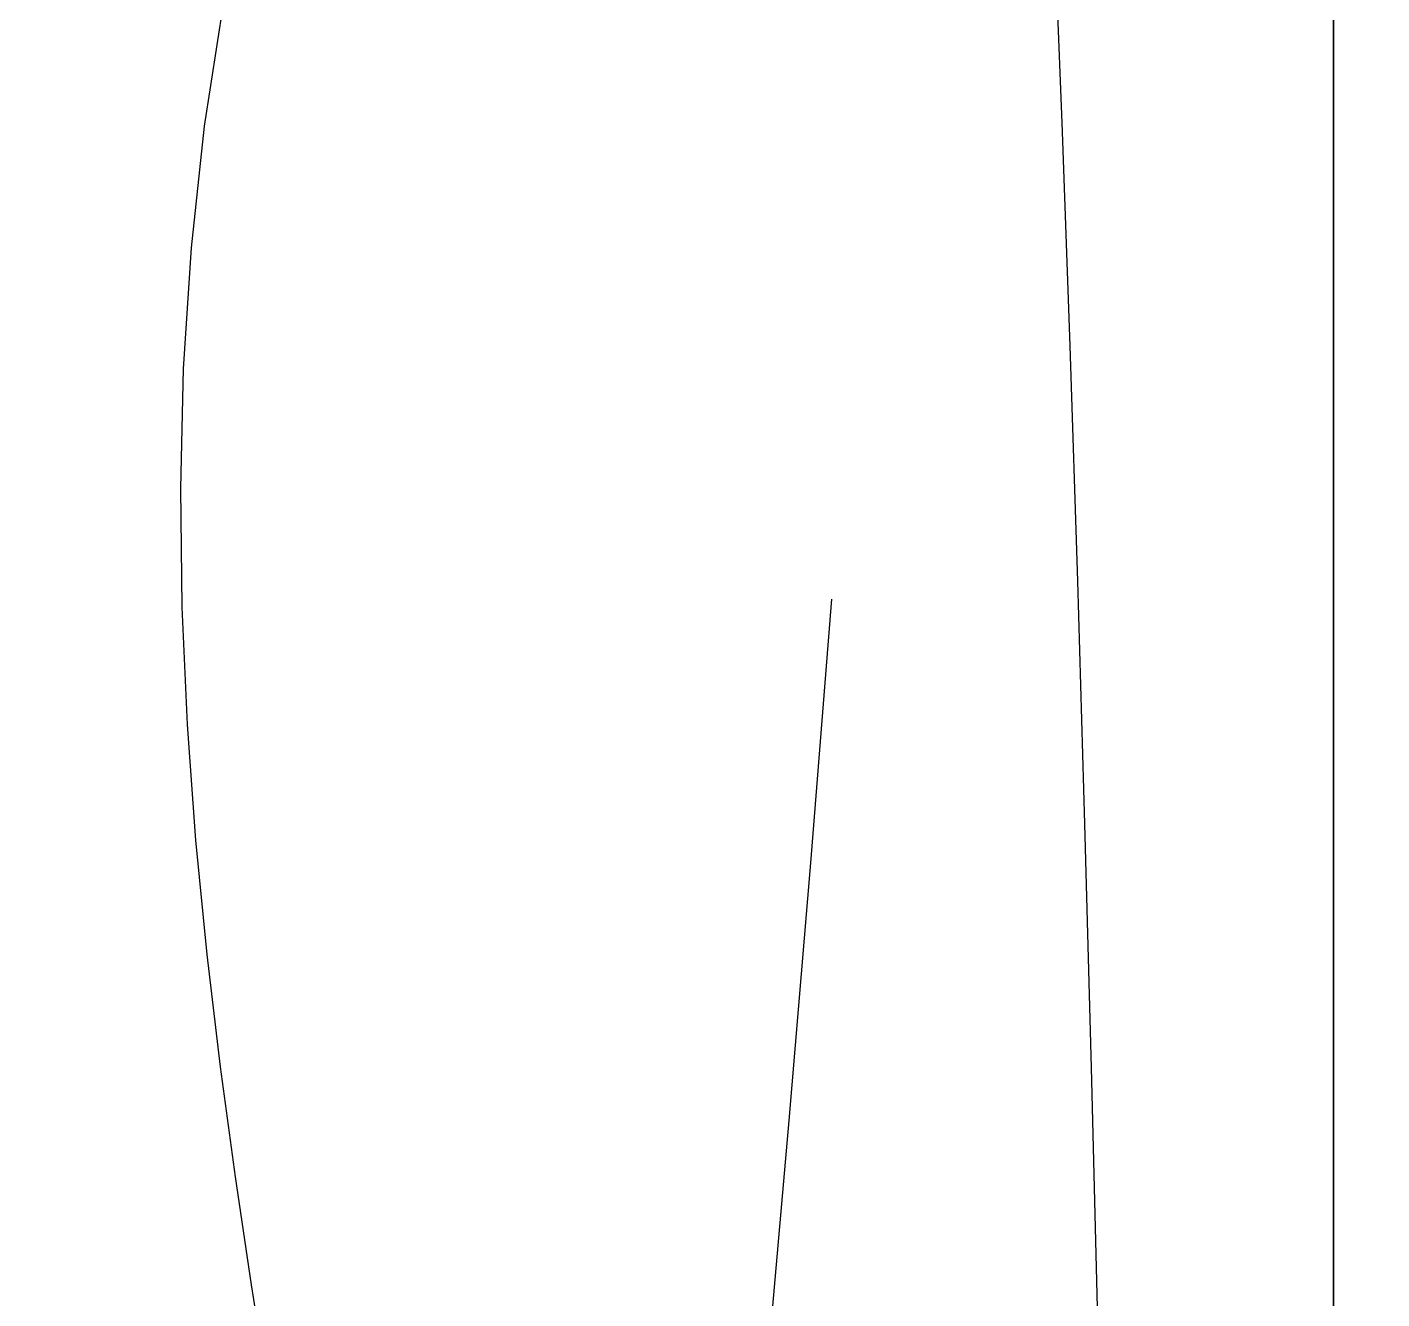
# Model space of a CAD drawing. Extents: x 11992 to 29481, y -6727 to 6811.
# Drawn here: x 24450.8 to 24585.6, y 2581.8 to 2708.4 of the extents above; entities that cross this region are included whole.
import ezdxf

# ---------------------------------------------------------------- set-up
doc = ezdxf.new("R2010")
doc.units = 0
doc.header["$MEASUREMENT"] = 0
doc.layers.get('0').update_dxf_attribs({"color": 8, "linetype": 'CONTINUOUS'})
doc.layers.add('zoylight 5回路', color=4, linetype='CONTINUOUS')

msp = doc.modelspace()

# ---------------------------------------------------------------- linework, layer by layer
for p, q in [((24580.77, 3074.05, -2436.53), (24580.77, 2514.46, -2436.53)), ((24580.77, 2701.59, -2426.53), (24580.77, 2747.93, -2426.53)), ((24580.77, 2747.93, -2426.53), (24580.77, 2701.59, -2426.53)), ((24580.77, 2700.93, -2436.33), (24580.77, 2747.59, -2436.33)), ((24580.77, 2747.59, -2436.33), (24580.77, 2700.93, -2436.33)), ((24580.77, 2700.93, -2428.53), (24580.77, 2747.59, -2428.53)), ((24580.77, 2747.59, -2428.53), (24580.77, 2700.93, -2428.53)), ((24553.78, 2698.82, -2436.43), (24552.94, 2719.16, -2436.43)), ((24580.77, 2708.17, -2401.22), (24580.77, 2713.47, -2398.61)), ((24468.45, 2698.48, -2436.43), (24470.35, 2710.64, -2436.43)), ((24580.77, 2710.31, -2140.58), (24580.77, 2708.28, -2139.55)), ((24580.77, 2707.92, -2126.82), (24580.77, 2709.94, -2127.88)), ((24580.77, 2708.06, -2057.34), (24580.77, 2708.9, -2057.6)), ((24580.77, 2707.07, -2054.15), (24580.77, 2708.65, -2054.61)), ((24580.77, 2708.36, -2275.49), (24580.77, 2703.71, -2273.63)), ((24580.77, 2708.28, -2139.55), (24580.77, 2706.26, -2138.52)), ((24580.77, 2702.68, -2403.66), (24580.77, 2708.17, -2401.22)), ((24580.77, 2707.21, -2057.09), (24580.77, 2708.06, -2057.34)), ((24580.77, 2706.91, -2126.29), (24580.77, 2707.92, -2126.82)), ((24580.77, 2706.36, -2056.83), (24580.77, 2707.21, -2057.09)), ((24580.77, 2705.48, -2053.68), (24580.77, 2707.07, -2054.15)), ((24580.77, 2705.9, -2125.76), (24580.77, 2706.91, -2126.29)), ((24580.77, 2705.51, -2056.58), (24580.77, 2706.36, -2056.83)), ((24580.77, 2706.26, -2138.52), (24580.77, 2704.24, -2137.49)), ((24580.77, 2704.89, -2125.23), (24580.77, 2705.9, -2125.76)), ((24580.77, 2704.67, -2056.32), (24580.77, 2705.51, -2056.58)), ((24580.77, 2703.9, -2053.22), (24580.77, 2705.48, -2053.68)), ((24580.77, 2703.88, -2124.7), (24580.77, 2704.89, -2125.23)), ((24580.77, 2703.82, -2056.07), (24580.77, 2704.67, -2056.32)), ((24580.77, 2704.24, -2137.49), (24580.77, 2703.23, -2136.97)), ((24580.77, 2703.11, -2052.99), (24580.77, 2703.9, -2053.22)), ((24580.77, 2702.87, -2124.18), (24580.77, 2703.88, -2124.7)), ((24580.77, 2702.97, -2055.81), (24580.77, 2703.82, -2056.07)), ((24580.77, 2703.71, -2273.63), (24580.77, 2699.13, -2271.65)), ((24580.77, 2703.23, -2136.97), (24580.77, 2702.22, -2136.46)), ((24580.77, 2702.33, -2052.77), (24580.77, 2703.11, -2052.99)), ((24580.77, 2702.12, -2055.55), (24580.77, 2702.97, -2055.81)), ((24580.77, 2701.86, -2123.65), (24580.77, 2702.87, -2124.18)), ((24580.77, 2696.99, -2405.95), (24580.77, 2702.68, -2403.66)), ((24580.77, 2701.55, -2052.54), (24580.77, 2702.33, -2052.77)), ((24580.77, 2702.22, -2136.46), (24580.77, 2701.21, -2135.94)), ((24580.77, 2701.28, -2055.3), (24580.77, 2702.12, -2055.55)), ((24580.77, 2700.85, -2123.13), (24580.77, 2701.86, -2123.65)), ((24580.77, 2655.26, -2426.53), (24580.77, 2701.59, -2426.53)), ((24580.77, 2701.59, -2426.53), (24580.77, 2655.26, -2426.53)), ((24580.77, 2700.77, -2052.31), (24580.77, 2701.55, -2052.54)), ((24580.77, 2700.43, -2055.04), (24580.77, 2701.28, -2055.3)), ((24580.77, 2701.21, -2135.94), (24580.77, 2700.2, -2135.42)), ((24580.77, 2654.26, -2436.33), (24580.77, 2700.93, -2436.33)), ((24580.77, 2700.93, -2436.33), (24580.77, 2654.26, -2436.33)), ((24580.77, 2654.26, -2428.53), (24580.77, 2700.93, -2428.53)), ((24580.77, 2700.93, -2428.53), (24580.77, 2654.26, -2428.53)), ((24580.77, 2699.83, -2122.6), (24580.77, 2700.85, -2123.13)), ((24580.77, 2699.98, -2052.08), (24580.77, 2700.77, -2052.31)), ((24580.77, 2699.58, -2054.78), (24580.77, 2700.43, -2055.04)), ((24580.77, 2700.2, -2135.42), (24580.77, 2699.19, -2134.91)), ((24580.77, 2699.2, -2051.85), (24580.77, 2699.98, -2052.08)), ((24580.77, 2698.82, -2122.08), (24580.77, 2699.83, -2122.6)), ((24467.14, 2686.37, -2436.43), (24468.45, 2698.48, -2436.43)), ((24554.58, 2676.64, -2436.43), (24553.78, 2698.82, -2436.43)), ((24580.77, 2698.74, -2054.53), (24580.77, 2699.58, -2054.78)), ((24580.77, 2698.42, -2051.62), (24580.77, 2699.2, -2051.85)), ((24580.77, 2699.19, -2134.91), (24580.77, 2698.18, -2134.39)), ((24580.77, 2699.13, -2271.65), (24580.77, 2694.6, -2269.56)), ((24580.77, 2697.81, -2121.56), (24580.77, 2698.82, -2122.08)), ((24580.77, 2697.9, -2054.27), (24580.77, 2698.74, -2054.53)), ((24580.77, 2697.63, -2051.39), (24580.77, 2698.42, -2051.62)), ((24580.77, 2698.18, -2134.39), (24580.77, 2697.17, -2133.87)), ((24580.77, 2697.06, -2054.02), (24580.77, 2697.9, -2054.27)), ((24580.77, 2696.79, -2121.04), (24580.77, 2697.81, -2121.56)), ((24580.77, 2696.85, -2051.17), (24580.77, 2697.63, -2051.39)), ((24580.77, 2697.17, -2133.87), (24580.77, 2696.16, -2133.36)), ((24580.77, 2696.22, -2053.76), (24580.77, 2697.06, -2054.02)), ((24580.77, 2685.08, -2410.07), (24580.77, 2696.99, -2405.95)), ((24580.77, 2696.07, -2050.94), (24580.77, 2696.85, -2051.17)), ((24580.77, 2695.77, -2120.52), (24580.77, 2696.79, -2121.04)), ((24580.77, 2695.37, -2053.5), (24580.77, 2696.22, -2053.76)), ((24580.77, 2696.16, -2133.36), (24580.77, 2695.15, -2132.84)), ((24580.77, 2695.28, -2050.71), (24580.77, 2696.07, -2050.94)), ((24580.77, 2694.76, -2120), (24580.77, 2695.77, -2120.52)), ((24580.77, 2694.53, -2053.25), (24580.77, 2695.37, -2053.5)), ((24580.77, 2694.5, -2050.48), (24580.77, 2695.28, -2050.71)), ((24580.77, 2695.15, -2132.84), (24580.77, 2694.14, -2132.33)), ((24580.77, 2693.74, -2119.48), (24580.77, 2694.76, -2120)), ((24580.77, 2694.6, -2269.56), (24580.77, 2690.13, -2267.35)), ((24580.77, 2693.69, -2052.99), (24580.77, 2694.53, -2053.25)), ((24580.77, 2693.72, -2050.25), (24580.77, 2694.5, -2050.48)), ((24580.77, 2694.14, -2132.33), (24580.77, 2693.13, -2131.81)), ((24580.77, 2692.72, -2118.97), (24580.77, 2693.74, -2119.48)), ((24580.77, 2692.94, -2050.03), (24580.77, 2693.72, -2050.25)), ((24580.77, 2692.85, -2052.74), (24580.77, 2693.69, -2052.99)), ((24580.77, 2693.13, -2131.81), (24580.77, 2692.12, -2131.3)), ((24580.77, 2692.16, -2049.8), (24580.77, 2692.94, -2050.03)), ((24580.77, 2692.01, -2052.48), (24580.77, 2692.85, -2052.74)), ((24580.77, 2691.7, -2118.46), (24580.77, 2692.72, -2118.97)), ((24580.77, 2691.38, -2049.57), (24580.77, 2692.16, -2049.8)), ((24580.77, 2692.12, -2131.3), (24580.77, 2691.11, -2130.79)), ((24580.77, 2691.17, -2052.22), (24580.77, 2692.01, -2052.48)), ((24580.77, 2690.68, -2117.94), (24580.77, 2691.7, -2118.46)), ((24580.77, 2690.6, -2049.35), (24580.77, 2691.38, -2049.57)), ((24580.77, 2690.33, -2051.97), (24580.77, 2691.17, -2052.22)), ((24580.77, 2691.11, -2130.79), (24580.77, 2690.1, -2130.27)), ((24580.77, 2689.66, -2117.43), (24580.77, 2690.68, -2117.94)), ((24580.77, 2689.82, -2049.12), (24580.77, 2690.6, -2049.35)), ((24580.77, 2689.48, -2051.71), (24580.77, 2690.33, -2051.97)), ((24580.77, 2690.13, -2267.35), (24580.77, 2685.71, -2265.05)), ((24580.77, 2690.1, -2130.27), (24580.77, 2689.08, -2129.76)), ((24580.77, 2689.04, -2048.9), (24580.77, 2689.82, -2049.12)), ((24580.77, 2688.64, -2116.92), (24580.77, 2689.66, -2117.43)), ((24580.77, 2688.65, -2051.46), (24580.77, 2689.48, -2051.71)), ((24580.77, 2689.08, -2129.76), (24580.77, 2688.07, -2129.25)), ((24580.77, 2688.26, -2048.67), (24580.77, 2689.04, -2048.9)), ((24580.77, 2687.81, -2051.2), (24580.77, 2688.65, -2051.46)), ((24580.77, 2687.62, -2116.42), (24580.77, 2688.64, -2116.92)), ((24580.77, 2687.48, -2048.45), (24580.77, 2688.26, -2048.67)), ((24580.77, 2688.07, -2129.25), (24580.77, 2687.06, -2128.74)), ((24580.77, 2686.97, -2050.95), (24580.77, 2687.81, -2051.2)), ((24466.37, 2674.35, -2436.43), (24467.14, 2686.37, -2436.43)), ((24580.77, 2686.6, -2115.91), (24580.77, 2687.62, -2116.42)), ((24580.77, 2686.7, -2048.22), (24580.77, 2687.48, -2048.45)), ((24580.77, 2687.06, -2128.74), (24580.77, 2686.05, -2128.23)), ((24580.77, 2686.13, -2050.69), (24580.77, 2686.97, -2050.95)), ((24580.77, 2685.91, -2048), (24580.77, 2686.7, -2048.22)), ((24580.77, 2685.58, -2115.4), (24580.77, 2686.6, -2115.91)), ((24580.77, 2685.29, -2050.44), (24580.77, 2686.13, -2050.69)), ((24580.77, 2686.05, -2128.23), (24580.77, 2685.03, -2127.72)), ((24580.77, 2685.13, -2047.77), (24580.77, 2685.91, -2048)), ((24580.77, 2685.71, -2265.05), (24580.77, 2681.34, -2262.65)), ((24580.77, 2684.56, -2114.9), (24580.77, 2685.58, -2115.4)), ((24580.77, 2684.46, -2050.18), (24580.77, 2685.29, -2050.44)), ((24580.77, 2683.57, -2047.32), (24580.77, 2685.13, -2047.77)), ((24580.77, 2672.47, -2413.61), (24580.77, 2685.08, -2410.07)), ((24580.77, 2685.03, -2127.72), (24580.77, 2684.02, -2127.21)), ((24580.77, 2683.53, -2114.4), (24580.77, 2684.56, -2114.9)), ((24580.77, 2683.62, -2049.93), (24580.77, 2684.46, -2050.18)), ((24580.77, 2684.02, -2127.21), (24580.77, 2683.01, -2126.7)), ((24580.77, 2682.78, -2049.68), (24580.77, 2683.62, -2049.93)), ((24580.77, 2682.01, -2046.88), (24580.77, 2683.57, -2047.32)), ((24580.77, 2681.48, -2113.4), (24580.77, 2683.53, -2114.4)), ((24580.77, 2683.01, -2126.7), (24580.77, 2681.99, -2126.19)), ((24580.77, 2681.94, -2049.42), (24580.77, 2682.78, -2049.68)), ((24580.77, 2680.45, -2046.43), (24580.77, 2682.01, -2046.88)), ((24580.77, 2681.99, -2126.19), (24580.77, 2680.98, -2125.68)), ((24580.77, 2681.1, -2049.17), (24580.77, 2681.94, -2049.42)), ((24580.77, 2679.43, -2112.4), (24580.77, 2681.48, -2113.4)), ((24580.77, 2681.34, -2262.65), (24580.77, 2677.02, -2260.16)), ((24580.77, 2680.26, -2048.92), (24580.77, 2681.1, -2049.17)), ((24580.77, 2680.98, -2125.68), (24580.77, 2679.96, -2125.18)), ((24580.77, 2678.89, -2045.99), (24580.77, 2680.45, -2046.43)), ((24580.77, 2679.43, -2048.66), (24580.77, 2680.26, -2048.92)), ((24580.77, 2679.96, -2125.18), (24580.77, 2677.93, -2124.16)), ((24580.77, 2678.59, -2048.41), (24580.77, 2679.43, -2048.66)), ((24580.77, 2677.38, -2111.41), (24580.77, 2679.43, -2112.4)), ((24580.77, 2677.33, -2045.55), (24580.77, 2678.89, -2045.99)), ((24580.77, 2677.75, -2048.16), (24580.77, 2678.59, -2048.41)), ((24580.77, 2677.93, -2124.16), (24580.77, 2675.9, -2123.16)), ((24580.77, 2676.92, -2047.91), (24580.77, 2677.75, -2048.16)), ((24580.77, 2675.32, -2110.42), (24580.77, 2677.38, -2111.41)), ((24580.77, 2675.77, -2045.11), (24580.77, 2677.33, -2045.55)), ((24580.77, 2677.02, -2260.16), (24580.77, 2672.74, -2257.6)), ((24580.77, 2676.08, -2047.66), (24580.77, 2676.92, -2047.91)), ((24555.33, 2653.2, -2436.43), (24554.58, 2676.64, -2436.43)), ((24580.77, 2675.24, -2047.41), (24580.77, 2676.08, -2047.66)), ((24580.77, 2675.9, -2123.16), (24580.77, 2673.87, -2122.15)), ((24580.77, 2674.21, -2044.67), (24580.77, 2675.77, -2045.11)), ((24466.08, 2662.43, -2436.43), (24466.37, 2674.35, -2436.43)), ((24580.77, 2673.26, -2109.44), (24580.77, 2675.32, -2110.42)), ((24580.77, 2674.4, -2047.16), (24580.77, 2675.24, -2047.41)), ((24580.77, 2673.57, -2046.91), (24580.77, 2674.4, -2047.16)), ((24580.77, 2672.64, -2044.23), (24580.77, 2674.21, -2044.67)), ((24580.77, 2673.87, -2122.15), (24580.77, 2671.83, -2121.15)), ((24580.77, 2672.73, -2046.66), (24580.77, 2673.57, -2046.91)), ((24580.77, 2671.2, -2108.46), (24580.77, 2673.26, -2109.44)), ((24580.77, 2672.74, -2257.6), (24580.77, 2668.5, -2254.97)), ((24580.77, 2671.89, -2046.41), (24580.77, 2672.73, -2046.66)), ((24580.77, 2671.08, -2043.8), (24580.77, 2672.64, -2044.23)), ((24580.77, 2659.19, -2416.61), (24580.77, 2672.47, -2413.61)), ((24580.77, 2671.05, -2046.17), (24580.77, 2671.89, -2046.41)), ((24580.77, 2671.83, -2121.15), (24580.77, 2669.8, -2120.15)), ((24580.77, 2669.14, -2107.49), (24580.77, 2671.2, -2108.46)), ((24580.77, 2669.52, -2043.36), (24580.77, 2671.08, -2043.8)), ((24580.77, 2670.21, -2045.92), (24580.77, 2671.05, -2046.17)), ((24580.77, 2669.38, -2045.67), (24580.77, 2670.21, -2045.92)), ((24580.77, 2669.8, -2120.15), (24580.77, 2667.76, -2119.15)), ((24580.77, 2667.95, -2042.93), (24580.77, 2669.52, -2043.36)), ((24580.77, 2667.7, -2045.18), (24580.77, 2669.38, -2045.67)), ((24580.77, 2667.07, -2106.52), (24580.77, 2669.14, -2107.49)), ((24580.77, 2668.5, -2254.97), (24580.77, 2664.3, -2252.28)), ((24580.77, 2666.39, -2042.5), (24580.77, 2667.95, -2042.93)), ((24580.77, 2667.76, -2119.15), (24580.77, 2665.72, -2118.16)), ((24580.77, 2666.02, -2044.69), (24580.77, 2667.7, -2045.18)), ((24580.77, 2665.01, -2105.56), (24580.77, 2667.07, -2106.52)), ((24580.77, 2664.82, -2042.07), (24580.77, 2666.39, -2042.5)), ((24580.77, 2664.34, -2044.2), (24580.77, 2666.02, -2044.69)), ((24580.77, 2665.72, -2118.16), (24580.77, 2663.68, -2117.17)), ((24580.77, 2662.94, -2104.6), (24580.77, 2665.01, -2105.56)), ((24580.77, 2663.24, -2041.64), (24580.77, 2664.82, -2042.07)), ((24580.77, 2662.66, -2043.71), (24580.77, 2664.34, -2044.2)), ((24580.77, 2664.3, -2252.28), (24580.77, 2660.13, -2249.54)), ((24580.77, 2663.68, -2117.17), (24580.77, 2661.64, -2116.18)), ((24466.23, 2650.62, -2436.43), (24466.08, 2662.43, -2436.43)), ((24580.77, 2661.67, -2041.21), (24580.77, 2663.24, -2041.64)), ((24580.77, 2660.87, -2103.64), (24580.77, 2662.94, -2104.6)), ((24580.77, 2660.98, -2043.22), (24580.77, 2662.66, -2043.71)), ((24580.77, 2660.09, -2040.79), (24580.77, 2661.67, -2041.21)), ((24580.77, 2661.64, -2116.18), (24580.77, 2659.59, -2115.2)), ((24580.77, 2659.3, -2042.74), (24580.77, 2660.98, -2043.22)), ((24580.77, 2658.79, -2102.69), (24580.77, 2660.87, -2103.64)), ((24580.77, 2660.13, -2249.54), (24580.77, 2656, -2246.75)), ((24580.77, 2658.52, -2040.36), (24580.77, 2660.09, -2040.79)), ((24580.77, 2659.59, -2115.2), (24580.77, 2657.55, -2114.22)), ((24580.77, 2657.62, -2042.26), (24580.77, 2659.3, -2042.74)), ((24580.77, 2645.3, -2419.13), (24580.77, 2659.19, -2416.61)), ((24580.77, 2657.76, -2102.21), (24580.77, 2658.79, -2102.69)), ((24580.77, 2656.94, -2039.94), (24580.77, 2658.52, -2040.36)), ((24580.77, 2656.72, -2101.74), (24580.77, 2657.76, -2102.21)), ((24580.77, 2655.94, -2041.78), (24580.77, 2657.62, -2042.26)), ((24580.77, 2657.55, -2114.22), (24580.77, 2655.5, -2113.24)), ((24580.77, 2655.36, -2039.52), (24580.77, 2656.94, -2039.94)), ((24580.77, 2655.68, -2101.27), (24580.77, 2656.72, -2101.74)), ((24580.77, 2656, -2246.75), (24580.77, 2651.89, -2243.92)), ((24580.77, 2654.25, -2041.3), (24580.77, 2655.94, -2041.78)), ((24580.77, 2654.65, -2100.8), (24580.77, 2655.68, -2101.27)), ((24580.77, 2655.5, -2113.24), (24580.77, 2654.48, -2112.75)), ((24580.77, 2653.79, -2039.1), (24580.77, 2655.36, -2039.52)), ((24580.77, 2608.93, -2426.53), (24580.77, 2655.26, -2426.53)), ((24580.77, 2655.26, -2426.53), (24580.77, 2608.93, -2426.53)), ((24580.77, 2653.61, -2100.32), (24580.77, 2654.65, -2100.8)), ((24580.77, 2654.48, -2112.75), (24580.77, 2653.45, -2112.27)), ((24580.77, 2607.59, -2436.33), (24580.77, 2654.26, -2436.33)), ((24580.77, 2654.26, -2436.33), (24580.77, 2607.59, -2436.33)), ((24580.77, 2607.59, -2428.53), (24580.77, 2654.26, -2428.53)), ((24580.77, 2654.26, -2428.53), (24580.77, 2607.59, -2428.53)), ((24580.77, 2652.57, -2040.83), (24580.77, 2654.25, -2041.3)), ((24556.04, 2629.06, -2436.43), (24555.33, 2653.2, -2436.43)), ((24580.77, 2652.21, -2038.69), (24580.77, 2653.79, -2039.1)), ((24580.77, 2652.57, -2099.85), (24580.77, 2653.61, -2100.32)), ((24580.77, 2653.45, -2112.27), (24580.77, 2652.43, -2111.78)), ((24530.82, 2651.4, -2436.43), (24528.74, 2625.17, -2436.43)), ((24580.77, 2650.88, -2040.35), (24580.77, 2652.57, -2040.83)), ((24580.77, 2651.53, -2099.38), (24580.77, 2652.57, -2099.85)), ((24580.77, 2652.43, -2111.78), (24580.77, 2651.4, -2111.3)), ((24580.77, 2650.63, -2038.27), (24580.77, 2652.21, -2038.69)), ((24580.77, 2651.89, -2243.92), (24580.77, 2647.81, -2241.05)), ((24580.77, 2650.49, -2098.92), (24580.77, 2651.53, -2099.38)), ((24580.77, 2651.4, -2111.3), (24580.77, 2650.37, -2110.82)), ((24466.75, 2638.94, -2436.43), (24466.23, 2650.62, -2436.43)), ((24580.77, 2649.2, -2039.88), (24580.77, 2650.88, -2040.35)), ((24580.77, 2649.06, -2037.86), (24580.77, 2650.63, -2038.27)), ((24580.77, 2649.45, -2098.45), (24580.77, 2650.49, -2098.92)), ((24580.77, 2650.37, -2110.82), (24580.77, 2649.35, -2110.33)), ((24580.77, 2648.41, -2097.98), (24580.77, 2649.45, -2098.45)), ((24580.77, 2649.35, -2110.33), (24580.77, 2648.32, -2109.85)), ((24580.77, 2647.51, -2039.42), (24580.77, 2649.2, -2039.88)), ((24580.77, 2647.48, -2037.45), (24580.77, 2649.06, -2037.86)), ((24580.77, 2647.37, -2097.52), (24580.77, 2648.41, -2097.98)), ((24580.77, 2648.32, -2109.85), (24580.77, 2647.29, -2109.37)), ((24580.77, 2647.81, -2241.05), (24580.77, 2643.74, -2238.16)), ((24580.77, 2645.82, -2038.95), (24580.77, 2647.51, -2039.42)), ((24580.77, 2645.88, -2037.03), (24580.77, 2647.48, -2037.45)), ((24580.77, 2646.33, -2097.05), (24580.77, 2647.37, -2097.52)), ((24580.77, 2647.29, -2109.37), (24580.77, 2646.27, -2108.89)), ((24580.77, 2645.28, -2096.59), (24580.77, 2646.33, -2097.05)), ((24580.77, 2646.27, -2108.89), (24580.77, 2645.24, -2108.42)), ((24580.77, 2644.28, -2036.62), (24580.77, 2645.88, -2037.03)), ((24580.77, 2644.12, -2038.48), (24580.77, 2645.82, -2038.95)), ((24580.77, 2630.82, -2421.19), (24580.77, 2645.3, -2419.13)), ((24580.77, 2644.24, -2096.12), (24580.77, 2645.28, -2096.59)), ((24580.77, 2645.24, -2108.42), (24580.77, 2644.21, -2107.94)), ((24580.77, 2642.69, -2036.21), (24580.77, 2644.28, -2036.62)), ((24580.77, 2643.2, -2095.66), (24580.77, 2644.24, -2096.12)), ((24580.77, 2644.21, -2107.94), (24580.77, 2643.18, -2107.46)), ((24580.77, 2642.42, -2038.02), (24580.77, 2644.12, -2038.48)), ((24580.77, 2643.74, -2238.16), (24580.77, 2639.69, -2235.25)), ((24580.77, 2642.16, -2095.2), (24580.77, 2643.2, -2095.66)), ((24580.77, 2643.18, -2107.46), (24580.77, 2642.15, -2106.99)), ((24580.77, 2641.09, -2035.81), (24580.77, 2642.69, -2036.21)), ((24580.77, 2640.72, -2037.56), (24580.77, 2642.42, -2038.02)), ((24580.77, 2641.11, -2094.74), (24580.77, 2642.16, -2095.2)), ((24580.77, 2642.15, -2106.99), (24580.77, 2641.12, -2106.51)), ((24580.77, 2641.12, -2106.51), (24580.77, 2640.09, -2106.04)), ((24580.77, 2640.07, -2094.28), (24580.77, 2641.11, -2094.74)), ((24580.77, 2639.49, -2035.4), (24580.77, 2641.09, -2035.81)), ((24580.77, 2639.02, -2037.1), (24580.77, 2640.72, -2037.56)), ((24580.77, 2640.09, -2106.04), (24580.77, 2639.06, -2105.57)), ((24580.77, 2639.03, -2093.82), (24580.77, 2640.07, -2094.28)), ((24580.77, 2639.69, -2235.25), (24580.77, 2635.66, -2232.31)), ((24580.77, 2637.9, -2035), (24580.77, 2639.49, -2035.4)), ((24467.59, 2627.41, -2436.43), (24466.75, 2638.94, -2436.43)), ((24580.77, 2639.06, -2105.57), (24580.77, 2638.02, -2105.1)), ((24580.77, 2637.98, -2093.36), (24580.77, 2639.03, -2093.82)), ((24580.77, 2637.32, -2036.64), (24580.77, 2639.02, -2037.1)), ((24580.77, 2638.02, -2105.1), (24580.77, 2636.99, -2104.63)), ((24580.77, 2636.94, -2092.9), (24580.77, 2637.98, -2093.36)), ((24580.77, 2636.3, -2034.59), (24580.77, 2637.9, -2035)), ((24580.77, 2635.62, -2036.19), (24580.77, 2637.32, -2036.64)), ((24580.77, 2636.99, -2104.63), (24580.77, 2635.96, -2104.16)), ((24580.77, 2635.9, -2092.44), (24580.77, 2636.94, -2092.9)), ((24580.77, 2634.7, -2034.19), (24580.77, 2636.3, -2034.59)), ((24580.77, 2635.96, -2104.16), (24580.77, 2634.92, -2103.7)), ((24580.77, 2634.85, -2091.99), (24580.77, 2635.9, -2092.44)), ((24580.77, 2635.66, -2232.31), (24580.77, 2631.63, -2229.37)), ((24580.77, 2633.92, -2035.74), (24580.77, 2635.62, -2036.19)), ((24580.77, 2634.92, -2103.7), (24580.77, 2633.89, -2103.23)), ((24580.77, 2633.8, -2091.53), (24580.77, 2634.85, -2091.99)), ((24580.77, 2633.1, -2033.8), (24580.77, 2634.7, -2034.19)), ((24580.77, 2632.22, -2035.29), (24580.77, 2633.92, -2035.74)), ((24580.77, 2633.89, -2103.23), (24580.77, 2632.86, -2102.77)), ((24580.77, 2631.71, -2090.62), (24580.77, 2633.8, -2091.53)), ((24580.77, 2631.5, -2033.4), (24580.77, 2633.1, -2033.8)), ((24580.77, 2632.86, -2102.77), (24580.77, 2631.82, -2102.3)), ((24580.77, 2630.52, -2034.84), (24580.77, 2632.22, -2035.29)), ((24580.77, 2631.82, -2102.3), (24580.77, 2630.79, -2101.84)), ((24580.77, 2629.62, -2089.71), (24580.77, 2631.71, -2090.62)), ((24580.77, 2631.63, -2229.37), (24580.77, 2627.61, -2226.42)), ((24580.77, 2629.91, -2033.01), (24580.77, 2631.5, -2033.4)), ((24580.77, 2615.79, -2422.85), (24580.77, 2630.82, -2421.19)), ((24580.77, 2630.79, -2101.84), (24580.77, 2628.71, -2100.92)), ((24580.77, 2628.82, -2034.4), (24580.77, 2630.52, -2034.84)), ((24580.77, 2628.31, -2032.61), (24580.77, 2629.91, -2033.01)), ((24556.69, 2604.77, -2436.43), (24556.04, 2629.06, -2436.43)), ((24580.77, 2627.53, -2088.81), (24580.77, 2629.62, -2089.71)), ((24580.77, 2627.11, -2033.96), (24580.77, 2628.82, -2034.4)), ((24580.77, 2628.71, -2100.92), (24580.77, 2626.64, -2100)), ((24468.71, 2616.06, -2436.43), (24467.59, 2627.41, -2436.43)), ((24580.77, 2626.69, -2032.22), (24580.77, 2628.31, -2032.61)), ((24580.77, 2627.61, -2226.42), (24580.77, 2623.59, -2223.47)), ((24580.77, 2625.43, -2087.91), (24580.77, 2627.53, -2088.81)), ((24580.77, 2625.4, -2033.52), (24580.77, 2627.11, -2033.96)), ((24580.77, 2625.08, -2031.83), (24580.77, 2626.69, -2032.22)), ((24580.77, 2626.64, -2100), (24580.77, 2624.56, -2099.09)), ((24528.74, 2625.17, -2436.43), (24526.58, 2599.52, -2436.43)), ((24580.77, 2623.34, -2087.01), (24580.77, 2625.43, -2087.91)), ((24580.77, 2623.69, -2033.08), (24580.77, 2625.4, -2033.52)), ((24580.77, 2623.46, -2031.44), (24580.77, 2625.08, -2031.83)), ((24580.77, 2624.56, -2099.09), (24580.77, 2622.48, -2098.18)), ((24580.77, 2621.98, -2032.64), (24580.77, 2623.69, -2033.08)), ((24580.77, 2623.59, -2223.47), (24580.77, 2619.57, -2220.51)), ((24580.77, 2621.85, -2031.05), (24580.77, 2623.46, -2031.44)), ((24580.77, 2621.24, -2086.12), (24580.77, 2623.34, -2087.01)), ((24580.77, 2622.48, -2098.18), (24580.77, 2620.4, -2097.28)), ((24580.77, 2620.27, -2032.21), (24580.77, 2621.98, -2032.64)), ((24580.77, 2620.23, -2030.66), (24580.77, 2621.85, -2031.05)), ((24580.77, 2619.14, -2085.23), (24580.77, 2621.24, -2086.12)), ((24580.77, 2620.4, -2097.28), (24580.77, 2618.32, -2096.38)), ((24580.77, 2618.56, -2031.78), (24580.77, 2620.27, -2032.21)), ((24580.77, 2618.61, -2030.28), (24580.77, 2620.23, -2030.66)), ((24580.77, 2619.57, -2220.51), (24580.77, 2615.55, -2217.57)), ((24580.77, 2617.04, -2084.35), (24580.77, 2619.14, -2085.23)), ((24580.77, 2617, -2029.9), (24580.77, 2618.61, -2030.28)), ((24580.77, 2616.84, -2031.35), (24580.77, 2618.56, -2031.78)), ((24580.77, 2618.32, -2096.38), (24580.77, 2616.23, -2095.49)), ((24580.77, 2614.93, -2083.46), (24580.77, 2617.04, -2084.35)), ((24580.77, 2615.38, -2029.52), (24580.77, 2617, -2029.9)), ((24580.77, 2615.13, -2030.92), (24580.77, 2616.84, -2031.35)), ((24470.04, 2604.88, -2436.43), (24468.71, 2616.06, -2436.43)), ((24580.77, 2616.23, -2095.49), (24580.77, 2614.15, -2094.6)), ((24580.77, 2600.25, -2424.13), (24580.77, 2615.79, -2422.85)), ((24580.77, 2615.55, -2217.57), (24580.77, 2611.51, -2214.64)), ((24580.77, 2613.76, -2029.14), (24580.77, 2615.38, -2029.52)), ((24580.77, 2613.41, -2030.5), (24580.77, 2615.13, -2030.92)), ((24580.77, 2612.83, -2082.59), (24580.77, 2614.93, -2083.46)), ((24580.77, 2614.15, -2094.6), (24580.77, 2612.06, -2093.72)), ((24580.77, 2612.15, -2028.77), (24580.77, 2613.76, -2029.14)), ((24580.77, 2611.7, -2030.08), (24580.77, 2613.41, -2030.5)), ((24580.77, 2610.72, -2081.72), (24580.77, 2612.83, -2082.59)), ((24580.77, 2610.53, -2028.4), (24580.77, 2612.15, -2028.77)), ((24580.77, 2612.06, -2093.72), (24580.77, 2609.96, -2092.84)), ((24580.77, 2609.98, -2029.66), (24580.77, 2611.7, -2030.08)), ((24580.77, 2611.51, -2214.64), (24580.77, 2607.45, -2211.73)), ((24580.77, 2608.61, -2080.85), (24580.77, 2610.72, -2081.72)), ((24580.77, 2608.91, -2028.03), (24580.77, 2610.53, -2028.4)), ((24580.77, 2608.27, -2029.24), (24580.77, 2609.98, -2029.66)), ((24580.77, 2609.96, -2092.84), (24580.77, 2607.87, -2091.97)), ((24580.77, 2562.59, -2426.53), (24580.77, 2608.93, -2426.53)), ((24580.77, 2608.93, -2426.53), (24580.77, 2562.59, -2426.53)), ((24580.77, 2608.1, -2027.84), (24580.77, 2608.91, -2028.03)), ((24580.77, 2606.5, -2079.98), (24580.77, 2608.61, -2080.85)), ((24580.77, 2606.55, -2028.83), (24580.77, 2608.27, -2029.24)), ((24580.77, 2607.28, -2027.66), (24580.77, 2608.1, -2027.84)), ((24580.77, 2607.87, -2091.97), (24580.77, 2605.77, -2091.11)), ((24580.77, 2560.93, -2436.33), (24580.77, 2607.59, -2436.33)), ((24580.77, 2607.59, -2436.33), (24580.77, 2560.93, -2436.33)), ((24580.77, 2560.93, -2428.53), (24580.77, 2607.59, -2428.53)), ((24580.77, 2607.59, -2428.53), (24580.77, 2560.93, -2428.53)), ((24580.77, 2607.45, -2211.73), (24580.77, 2603.39, -2208.84)), ((24580.77, 2606.47, -2027.47), (24580.77, 2607.28, -2027.66)), ((24580.77, 2604.83, -2028.42), (24580.77, 2606.55, -2028.83)), ((24580.77, 2604.39, -2079.12), (24580.77, 2606.5, -2079.98)), ((24580.77, 2605.65, -2027.29), (24580.77, 2606.47, -2027.47)), ((24580.77, 2605.77, -2091.11), (24580.77, 2603.68, -2090.25)), ((24580.77, 2604.84, -2027.1), (24580.77, 2605.65, -2027.29)), ((24471.53, 2593.91, -2436.43), (24470.04, 2604.88, -2436.43)), ((24557.29, 2580.91, -2436.43), (24556.69, 2604.77, -2436.43)), ((24580.77, 2604.02, -2026.92), (24580.77, 2604.84, -2027.1)), ((24580.77, 2603.12, -2028.01), (24580.77, 2604.83, -2028.42)), ((24580.77, 2602.28, -2078.27), (24580.77, 2604.39, -2079.12)), ((24580.77, 2603.21, -2026.74), (24580.77, 2604.02, -2026.92)), ((24580.77, 2603.68, -2090.25), (24580.77, 2601.58, -2089.39)), ((24580.77, 2603.39, -2208.84), (24580.77, 2599.3, -2205.98)), ((24580.77, 2602.39, -2026.56), (24580.77, 2603.21, -2026.74)), ((24580.77, 2601.4, -2027.61), (24580.77, 2603.12, -2028.01)), ((24580.77, 2601.58, -2026.38), (24580.77, 2602.39, -2026.56)), ((24580.77, 2600.16, -2077.42), (24580.77, 2602.28, -2078.27)), ((24580.77, 2600.76, -2026.2), (24580.77, 2601.58, -2026.38)), ((24580.77, 2601.58, -2089.39), (24580.77, 2599.47, -2088.54)), ((24580.77, 2599.68, -2027.21), (24580.77, 2601.4, -2027.61)), ((24580.77, 2599.95, -2026.02), (24580.77, 2600.76, -2026.2)), ((24580.77, 2584.25, -2425.1), (24580.77, 2600.25, -2424.13)), ((24580.77, 2598.04, -2076.58), (24580.77, 2600.16, -2077.42)), ((24526.58, 2599.52, -2436.43), (24524.41, 2574.82, -2436.43)), ((24580.77, 2599.13, -2025.84), (24580.77, 2599.95, -2026.02)), ((24580.77, 2597.96, -2026.81), (24580.77, 2599.68, -2027.21)), ((24580.77, 2599.47, -2088.54), (24580.77, 2597.37, -2087.7)), ((24580.77, 2599.3, -2205.98), (24580.77, 2595.2, -2203.15)), ((24580.77, 2598.31, -2025.66), (24580.77, 2599.13, -2025.84)), ((24580.77, 2597.49, -2025.48), (24580.77, 2598.31, -2025.66)), ((24580.77, 2595.92, -2075.74), (24580.77, 2598.04, -2076.58)), ((24580.77, 2596.24, -2026.42), (24580.77, 2597.96, -2026.81)), ((24580.77, 2596.68, -2025.31), (24580.77, 2597.49, -2025.48)), ((24580.77, 2597.37, -2087.7), (24580.77, 2595.26, -2086.86)), ((24580.77, 2595.86, -2025.13), (24580.77, 2596.68, -2025.31)), ((24580.77, 2594.52, -2026.02), (24580.77, 2596.24, -2026.42)), ((24580.77, 2593.8, -2074.9), (24580.77, 2595.92, -2075.74)), ((24580.77, 2595.04, -2024.95), (24580.77, 2595.86, -2025.13)), ((24580.77, 2595.26, -2086.86), (24580.77, 2593.15, -2086.03)), ((24580.77, 2595.2, -2203.15), (24580.77, 2591.07, -2200.35)), ((24580.77, 2594.22, -2024.78), (24580.77, 2595.04, -2024.95)), ((24473.13, 2583.16, -2436.43), (24471.53, 2593.91, -2436.43)), ((24580.77, 2592.8, -2025.63), (24580.77, 2594.52, -2026.02)), ((24580.77, 2593.4, -2024.6), (24580.77, 2594.22, -2024.78)), ((24580.77, 2591.67, -2074.08), (24580.77, 2593.8, -2074.9)), ((24580.77, 2592.58, -2024.43), (24580.77, 2593.4, -2024.6)), ((24580.77, 2593.15, -2086.03), (24580.77, 2591.04, -2085.2)), ((24580.77, 2591.08, -2025.25), (24580.77, 2592.8, -2025.63)), ((24580.77, 2591.76, -2024.26), (24580.77, 2592.58, -2024.43)), ((24580.77, 2590.94, -2024.08), (24580.77, 2591.76, -2024.26)), ((24580.77, 2589.55, -2073.25), (24580.77, 2591.67, -2074.08)), ((24580.77, 2589.35, -2024.86), (24580.77, 2591.08, -2025.25)), ((24580.77, 2591.07, -2200.35), (24580.77, 2586.92, -2197.59)), ((24580.77, 2591.04, -2085.2), (24580.77, 2588.93, -2084.38)), ((24580.77, 2590.12, -2023.91), (24580.77, 2590.94, -2024.08)), ((24580.77, 2589.3, -2023.74), (24580.77, 2590.12, -2023.91)), ((24580.77, 2587.42, -2072.44), (24580.77, 2589.55, -2073.25)), ((24580.77, 2587.63, -2024.48), (24580.77, 2589.35, -2024.86)), ((24580.77, 2587.65, -2023.4), (24580.77, 2589.3, -2023.74)), ((24580.77, 2588.93, -2084.38), (24580.77, 2586.81, -2083.56)), ((24580.77, 2586.01, -2023.06), (24580.77, 2587.65, -2023.4)), ((24580.77, 2585.91, -2024.11), (24580.77, 2587.63, -2024.48)), ((24580.77, 2585.29, -2071.63), (24580.77, 2587.42, -2072.44)), ((24580.77, 2586.92, -2197.59), (24580.77, 2582.74, -2194.86)), ((24580.77, 2586.81, -2083.56), (24580.77, 2584.69, -2082.75)), ((24580.77, 2584.36, -2022.72), (24580.77, 2586.01, -2023.06)), ((24580.77, 2584.19, -2023.74), (24580.77, 2585.91, -2024.11)), ((24580.77, 2583.15, -2070.82), (24580.77, 2585.29, -2071.63)), ((24580.77, 2584.69, -2082.75), (24580.77, 2582.57, -2081.95)), ((24580.77, 2582.71, -2022.39), (24580.77, 2584.36, -2022.72)), ((24580.77, 2567.8, -2425.78), (24580.77, 2584.25, -2425.1)), ((24580.77, 2582.47, -2023.37), (24580.77, 2584.19, -2023.74)), ((24474.79, 2572.64, -2436.43), (24473.13, 2583.16, -2436.43)), ((24580.77, 2581.02, -2070.02), (24580.77, 2583.15, -2070.82)), ((24580.77, 2582.74, -2194.86), (24580.77, 2578.54, -2192.17)), ((24580.77, 2581.06, -2022.06), (24580.77, 2582.71, -2022.39)), ((24580.77, 2582.57, -2081.95), (24580.77, 2580.45, -2081.15)), ((24580.77, 2580.75, -2023), (24580.77, 2582.47, -2023.37))]:
    msp.add_line(p, q)
at = {"layer": 'zoylight 5回路', "linetype": 'Continuous'}
msp.add_arc((14919.86, 2083.78), 9732.76, 346.706905, 20.210333, dxfattribs=at)

doc.saveas('drawing.dxf')
